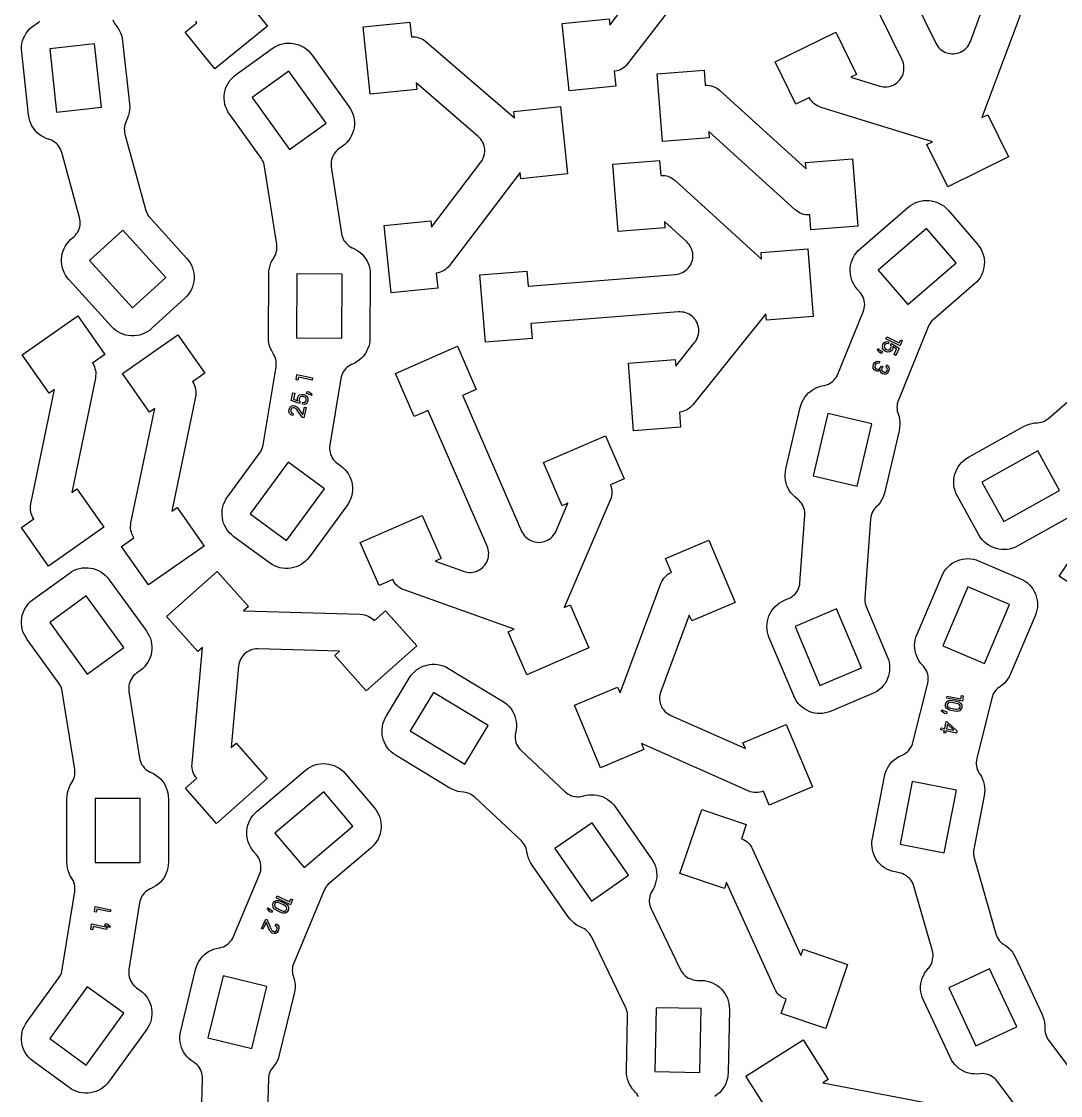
# Model space of a CAD drawing. Header units: millimetres. Extents: x 1 to 270, y 1 to 279.
# Drawn here: x 0.9 to 111.4, y 58.4 to 172.6 of the extents above; entities that cross this region are included whole.
import ezdxf

# ---------------------------------------------------------------- set-up
doc = ezdxf.new("R2010")
doc.units = ezdxf.units.MM

msp = doc.modelspace()

# ---------------------------------------------------------------- linework, layer by layer
at = {"color": 1}
for points in [[(91.26, 184.42), (98.18, 170.33), (98.27, 170.16), (98.38, 170), (98.51, 169.85), (98.65, 169.72), (98.8, 169.6), (98.96, 169.49), (99.13, 169.4), (99.31, 169.33), (99.5, 169.27), (99.69, 169.23), (99.88, 169.22), (100.07, 169.22), (100.27, 169.23), (100.46, 169.27), (100.64, 169.33), (100.82, 169.4), (100.99, 169.49), (101.15, 169.6), (101.3, 169.72), (101.44, 169.85), (101.57, 170), (101.68, 170.16), (101.77, 170.33), (101.85, 170.51), (102.98, 173.52)], [(97.23, 159.56), (97.84, 159.86), (85.98, 163.51), (85.75, 163.59), (85.57, 163.68), (85.4, 163.78), (85.24, 163.89), (85.1, 164.03), (84.97, 164.17), (84.85, 164.33), (84.75, 164.5), (84.73, 164.55), (83.29, 163.85), (81.08, 168.34), (87.54, 171.51), (89.75, 167.02), (89.14, 166.72), (92.21, 165.78), (92.39, 165.73), (92.59, 165.7), (92.78, 165.69), (92.97, 165.7), (93.16, 165.72), (93.35, 165.77), (93.54, 165.83), (93.71, 165.91), (93.88, 166.01), (94.04, 166.12), (94.18, 166.25), (94.32, 166.39), (94.43, 166.54), (94.54, 166.71), (94.62, 166.88), (94.69, 167.06), (94.75, 167.25), (94.78, 167.44), (94.79, 167.63), (94.79, 167.82), (94.77, 168.02), (94.73, 168.21), (94.67, 168.39), (94.59, 168.57), (87.67, 182.66)], [(72.96, 178.01), (65.39, 168.16), (65.23, 167.97), (65.09, 167.84), (64.94, 167.72), (64.77, 167.61), (64.6, 167.52), (64.41, 167.45), (64.23, 167.39), (64.03, 167.36), (63.97, 167.35), (64.13, 165.76), (59.16, 165.26), (58.44, 172.42), (63.42, 172.92), (63.48, 172.24), (65.44, 174.79)], [(23.93, 176.04), (27.07, 172.15), (21.47, 167.62), (18.33, 171.51)], [(107.45, 174.05), (103.08, 162.43), (103.7, 162.73), (105.9, 158.24), (99.44, 155.07), (97.23, 159.56)], [(14.51, 139.79), (14.26, 139.63), (14, 139.49), (13.73, 139.38), (13.45, 139.29), (13.16, 139.23), (12.87, 139.2), (12.57, 139.2), (12.28, 139.23), (11.99, 139.29), (11.71, 139.37), (11.44, 139.49), (11.18, 139.62), (10.93, 139.79), (10.71, 139.97), (10.46, 140.22), (5.96, 145.18), (5.74, 145.44), (5.57, 145.68), (5.43, 145.94), (5.32, 146.22), (5.24, 146.5), (5.18, 146.79), (5.15, 147.08), (5.15, 147.37), (5.18, 147.67), (5.23, 147.95), (5.32, 148.24), (5.43, 148.51), (5.57, 148.77), (5.73, 149.01), (5.92, 149.24), (6.16, 149.48), (6.5, 149.79), (6.64, 149.93), (6.77, 150.09), (6.88, 150.25), (6.97, 150.43), (7.04, 150.61), (7.1, 150.81), (7.14, 151), (7.15, 151.2), (7.15, 151.4), (7.12, 151.6), (7.08, 151.8), (5.19, 158.71), (5.13, 158.9), (5.05, 159.08), (4.96, 159.25), (4.85, 159.41), (4.72, 159.55), (4.58, 159.69), (4.43, 159.81), (4.27, 159.92), (4.09, 160.01), (3.91, 160.08), (3.87, 160.09), (3.52, 160.21), (3.26, 160.33), (3, 160.48), (2.76, 160.65), (2.54, 160.85), (2.34, 161.06), (2.17, 161.3), (2.01, 161.55), (1.88, 161.81), (1.78, 162.09), (1.71, 162.37), (1.65, 162.71), (0.92, 169.38), (0.9, 169.72), (0.91, 170.01), (0.95, 170.3), (1.02, 170.59), (1.11, 170.87), (1.24, 171.14), (1.39, 171.39), (1.56, 171.63), (1.75, 171.85), (1.97, 172.05), (2.2, 172.23), (2.52, 172.42), (2.55, 172.44), (2.72, 172.55), (2.86, 172.67)], [(10.61, 172.81), (10.69, 172.63), (10.79, 172.45), (10.9, 172.29), (11.14, 171.97), (11.3, 171.72), (11.42, 171.45), (11.53, 171.18), (11.6, 170.89), (11.66, 170.55), (12.39, 163.89), (12.41, 163.55), (12.4, 163.26), (12.36, 162.96), (12.29, 162.68), (12.19, 162.4), (12.03, 162.05), (12.02, 162.03), (11.95, 161.85), (11.89, 161.66), (11.86, 161.46), (11.84, 161.26), (11.85, 161.06), (11.87, 160.87), (11.91, 160.67), (14.13, 152.56), (14.19, 152.38), (14.26, 152.21), (14.35, 152.05), (14.46, 151.89), (14.58, 151.75), (18.46, 147.48), (18.67, 147.21), (18.84, 146.97), (18.98, 146.71), (19.09, 146.44), (19.18, 146.16), (19.23, 145.87), (19.26, 145.58), (19.26, 145.28), (19.23, 144.99), (19.18, 144.7), (19.09, 144.42), (18.98, 144.15), (18.84, 143.89), (18.68, 143.64), (18.49, 143.42), (18.25, 143.17), (14.77, 140.01), (14.51, 139.79)], [(18.33, 171.51), (19.57, 172.52), (19.45, 172.68)], [(42.22, 172.59), (42.39, 171), (42.59, 171.01), (42.79, 171), (42.99, 170.97), (43.19, 170.92), (43.38, 170.85), (43.56, 170.76), (43.74, 170.65), (43.94, 170.49), (53.35, 162.39), (53.28, 163.07), (58.25, 163.59), (59, 156.43), (54.03, 155.91), (53.96, 156.59), (46.45, 146.7), (46.28, 146.51), (46.13, 146.37), (45.97, 146.24), (45.8, 146.13), (45.62, 146.04), (45.43, 145.97), (45.23, 145.92), (45.03, 145.88), (45.2, 144.29), (40.23, 143.77), (39.47, 150.93), (44.44, 151.45), (44.52, 150.77), (49.78, 157.7), (49.9, 157.87), (49.99, 158.05), (50.07, 158.23), (50.13, 158.42), (50.17, 158.62), (50.19, 158.82), (50.19, 159.02), (50.17, 159.22), (50.13, 159.42), (50.07, 159.61), (49.99, 159.8), (49.89, 159.97), (49.77, 160.14), (49.64, 160.29), (49.5, 160.43), (42.9, 166.11), (42.97, 165.43), (38, 164.91), (37.25, 172.07), (42.22, 172.59)], [(8.67, 170.28), (3.9, 169.75), (4.64, 162.99), (9.41, 163.52), (8.67, 170.28)], [(26.36, 126.91), (26.45, 127.08), (26.52, 127.25), (26.58, 127.43), (26.62, 127.61), (27.98, 135.91), (28, 136.11), (28, 136.31), (27.99, 136.51), (27.95, 136.7), (27.89, 136.89), (27.82, 137.08), (27.72, 137.26), (27.52, 137.6), (27.4, 137.86), (27.3, 138.14), (27.23, 138.43), (27.19, 138.72), (27.17, 139.06), (27.21, 145.76), (27.22, 146.11), (27.27, 146.4), (27.34, 146.68), (27.44, 146.96), (27.57, 147.22), (27.77, 147.55), (27.78, 147.57), (27.88, 147.74), (27.95, 147.93), (28.01, 148.12), (28.05, 148.31), (28.07, 148.51), (28.07, 148.71), (28.05, 148.91), (26.77, 157.22), (26.73, 157.4), (26.68, 157.58), (26.61, 157.76), (26.52, 157.92), (26.42, 158.08), (23.05, 162.76), (22.87, 163.05), (22.73, 163.31), (22.62, 163.59), (22.54, 163.87), (22.49, 164.16), (22.47, 164.45), (22.47, 164.75), (22.5, 165.04), (22.56, 165.32), (22.65, 165.61), (22.77, 165.88), (22.91, 166.13), (23.08, 166.37), (23.27, 166.6), (23.48, 166.8), (23.75, 167.02), (27.57, 169.76), (27.86, 169.95), (28.12, 170.08), (28.39, 170.19), (28.67, 170.27), (28.96, 170.33), (29.26, 170.35), (29.55, 170.35), (29.84, 170.31), (30.13, 170.25), (30.41, 170.16), (30.68, 170.04), (30.94, 169.9), (31.18, 169.74), (31.4, 169.55), (31.61, 169.33), (31.82, 169.07), (35.73, 163.62), (35.92, 163.33), (36.06, 163.07), (36.16, 162.8), (36.25, 162.52), (36.3, 162.23), (36.32, 161.93), (36.32, 161.64), (36.29, 161.35), (36.22, 161.06), (36.13, 160.78), (36.02, 160.51), (35.87, 160.25), (35.71, 160.01), (35.52, 159.79), (35.31, 159.58), (35.04, 159.37), (34.67, 159.1), (34.51, 158.98), (34.37, 158.84), (34.24, 158.68), (34.13, 158.52), (34.03, 158.34), (33.96, 158.16), (33.9, 157.97), (33.86, 157.77), (33.84, 157.57), (33.84, 157.37), (33.86, 157.17), (34.95, 150.09), (34.99, 149.89), (35.04, 149.71), (35.12, 149.53), (35.21, 149.36), (35.32, 149.2), (35.44, 149.05), (35.58, 148.91), (35.73, 148.79), (35.89, 148.68), (36.06, 148.58), (36.1, 148.57), (36.43, 148.41), (36.68, 148.26), (36.92, 148.08), (37.14, 147.88), (37.33, 147.66), (37.51, 147.42), (37.66, 147.17), (37.78, 146.91), (37.88, 146.63), (37.95, 146.34), (37.99, 146.05), (38.01, 145.71), (37.97, 139.01), (37.95, 138.66), (37.91, 138.37), (37.84, 138.09), (37.73, 137.81), (37.61, 137.55), (37.45, 137.29), (37.28, 137.06), (37.08, 136.84), (36.86, 136.65), (36.62, 136.47), (36.37, 136.32), (36.03, 136.16), (36, 136.15), (35.83, 136.06), (35.66, 135.95), (35.51, 135.83), (35.37, 135.69), (35.25, 135.55), (35.14, 135.38), (35.04, 135.21), (34.97, 135.04), (34.91, 134.85), (34.87, 134.66), (33.71, 127.58), (33.68, 127.38), (33.68, 127.18), (33.7, 126.99), (33.74, 126.79), (33.79, 126.6), (33.87, 126.41), (33.96, 126.24), (34.07, 126.07), (34.2, 125.91), (34.34, 125.77), (34.5, 125.65), (34.86, 125.38), (35.13, 125.16), (35.34, 124.95), (35.53, 124.73), (35.69, 124.48), (35.83, 124.22), (35.94, 123.95), (36.03, 123.67), (36.09, 123.38), (36.12, 123.09), (36.12, 122.8), (36.09, 122.5), (36.04, 122.22), (35.95, 121.93), (35.84, 121.66), (35.7, 121.4), (35.51, 121.12), (31.55, 115.71), (31.33, 115.45), (31.12, 115.24), (30.9, 115.05), (30.65, 114.89), (30.4, 114.75), (30.12, 114.63), (29.84, 114.55), (29.55, 114.49), (29.26, 114.46), (28.97, 114.46), (28.67, 114.48), (28.39, 114.54), (28.1, 114.62), (27.83, 114.73), (27.57, 114.87), (27.29, 115.06), (23.5, 117.84), (23.23, 118.06), (23.02, 118.27), (22.83, 118.49), (22.67, 118.74), (22.53, 119), (22.41, 119.27), (22.33, 119.55), (22.27, 119.84), (22.24, 120.13), (22.24, 120.42), (22.26, 120.72), (22.32, 121.01), (22.41, 121.29), (22.52, 121.56), (22.65, 121.82), (22.84, 122.11), (26.26, 126.75), (26.36, 126.91)], [(29.43, 159.03), (33.33, 161.83), (29.36, 167.35), (25.46, 164.55), (29.43, 159.03)], [(84.32, 157.65), (89.3, 158.04), (89.87, 150.87), (84.88, 150.47), (84.76, 152.07), (84.7, 152.07), (84.5, 152.07), (84.31, 152.09), (84.12, 152.13), (83.93, 152.18), (83.75, 152.26), (83.57, 152.35), (83.41, 152.46), (83.22, 152.62), (74.03, 160.96), (74.08, 160.29), (69.1, 159.89), (68.53, 167.07), (73.52, 167.46), (73.64, 165.86), (73.7, 165.87), (73.9, 165.87), (74.1, 165.85), (74.29, 165.81), (74.48, 165.75), (74.66, 165.68), (74.83, 165.59), (74.99, 165.48), (75.18, 165.32), (84.37, 156.97), (84.32, 157.65)], [(80.15, 140.88), (80.1, 141.56), (72.33, 131.87), (72.16, 131.69), (72.02, 131.56), (71.86, 131.44), (71.7, 131.34), (71.52, 131.25), (71.34, 131.18), (71.15, 131.13), (70.95, 131.1), (70.89, 131.1), (71.02, 129.5), (66.03, 129.11), (65.47, 136.29), (70.45, 136.68), (70.51, 136), (72.52, 138.5), (72.63, 138.66), (72.73, 138.83), (72.81, 139), (72.87, 139.18), (72.92, 139.37), (72.95, 139.56), (72.96, 139.76), (72.95, 139.95), (72.92, 140.14), (72.87, 140.33), (72.81, 140.51), (72.73, 140.69), (72.63, 140.86), (72.51, 141.01), (72.38, 141.16), (72.24, 141.29), (72.09, 141.4), (71.92, 141.51), (71.75, 141.59), (71.57, 141.66), (71.38, 141.71), (71.19, 141.74), (70.99, 141.75), (70.8, 141.75), (55.15, 140.52), (55.1, 140.52), (55.23, 138.92), (50.25, 138.53), (49.68, 145.7), (54.67, 146.1), (54.79, 144.5), (54.84, 144.51), (70.49, 145.74), (70.68, 145.76), (70.87, 145.8), (71.05, 145.86), (71.23, 145.94), (71.4, 146.04), (71.56, 146.15), (71.7, 146.28), (71.84, 146.41), (71.96, 146.57), (72.06, 146.73), (72.15, 146.9), (72.22, 147.08), (72.28, 147.27), (72.31, 147.46), (72.33, 147.65), (72.33, 147.85), (72.31, 148.04), (72.27, 148.23), (72.21, 148.41), (72.13, 148.59), (72.04, 148.76), (71.93, 148.92), (71.81, 149.07), (71.67, 149.21), (69.3, 151.37), (69.35, 150.69), (64.37, 150.3), (63.8, 157.48), (68.79, 157.87), (68.91, 156.27), (68.97, 156.27), (69.17, 156.27), (69.36, 156.25), (69.56, 156.22), (69.74, 156.16), (69.92, 156.08), (70.1, 155.99), (70.26, 155.88), (70.45, 155.73), (79.64, 147.38), (79.59, 148.06), (84.57, 148.45), (85.14, 141.27), (80.15, 140.88)], [(86.32, 133.93), (86.5, 133.98), (86.69, 134.05), (86.86, 134.13), (87.03, 134.23), (87.18, 134.35), (87.32, 134.48), (87.45, 134.63), (87.57, 134.78), (87.67, 134.95), (87.75, 135.13), (90.46, 141.77), (90.52, 141.96), (90.57, 142.15), (90.6, 142.35), (90.61, 142.55), (90.59, 142.75), (90.56, 142.95), (90.51, 143.14), (90.44, 143.33), (90.35, 143.51), (90.24, 143.67), (90.12, 143.83), (89.82, 144.18), (89.61, 144.45), (89.45, 144.7), (89.32, 144.96), (89.21, 145.23), (89.14, 145.52), (89.09, 145.81), (89.06, 146.1), (89.07, 146.39), (89.11, 146.68), (89.17, 146.97), (89.26, 147.25), (89.38, 147.52), (89.53, 147.78), (89.69, 148.02), (89.89, 148.24), (90.14, 148.48), (95.21, 152.86), (95.48, 153.07), (95.72, 153.23), (95.99, 153.36), (96.26, 153.47), (96.54, 153.55), (96.83, 153.6), (97.13, 153.62), (97.42, 153.61), (97.71, 153.58), (98, 153.51), (98.28, 153.42), (98.55, 153.3), (98.81, 153.16), (99.05, 152.99), (99.27, 152.79), (99.51, 152.55), (102.58, 148.99), (102.79, 148.72), (102.95, 148.47), (103.08, 148.21), (103.19, 147.93), (103.27, 147.65), (103.32, 147.36), (103.34, 147.07), (103.33, 146.77), (103.3, 146.48), (103.23, 146.19), (103.14, 145.91), (103.02, 145.65), (102.88, 145.39), (102.71, 145.15), (102.52, 144.93), (102.27, 144.69), (97.91, 140.92), (97.77, 140.79), (97.65, 140.65), (97.54, 140.49), (97.44, 140.33), (97.36, 140.16), (94.19, 132.38), (94.12, 132.19), (94.07, 131.99), (94.05, 131.8), (94.04, 131.6), (94.05, 131.4), (94.08, 131.2), (94.14, 131.01), (94.26, 130.63), (94.32, 130.34), (94.35, 130.05), (94.36, 129.75), (94.33, 129.46), (94.27, 129.12), (92.75, 122.6), (92.65, 122.27), (92.54, 121.99), (92.41, 121.73), (92.25, 121.49), (92.07, 121.25), (91.8, 120.98), (91.78, 120.96), (91.65, 120.82), (91.54, 120.65), (91.44, 120.48), (91.36, 120.3), (91.3, 120.11), (91.25, 119.92), (91.23, 119.72), (90.62, 111.33), (90.62, 111.15), (90.63, 110.96), (90.66, 110.77), (90.71, 110.59), (90.77, 110.41), (93.01, 105.1), (93.13, 104.78), (93.2, 104.49), (93.24, 104.2), (93.26, 103.91), (93.25, 103.61), (93.21, 103.32), (93.14, 103.04), (93.04, 102.76), (92.92, 102.49), (92.77, 102.24), (92.59, 102), (92.4, 101.78), (92.18, 101.59), (91.94, 101.41), (91.69, 101.26), (91.38, 101.11), (87.05, 99.28), (86.73, 99.16), (86.44, 99.09), (86.15, 99.05), (85.86, 99.03), (85.56, 99.04), (85.27, 99.08), (84.99, 99.15), (84.71, 99.25), (84.44, 99.38), (84.19, 99.53), (83.95, 99.7), (83.73, 99.9), (83.53, 100.11), (83.36, 100.35), (83.2, 100.6), (83.06, 100.91), (80.45, 107.09), (80.34, 107.41), (80.26, 107.69), (80.22, 107.98), (80.2, 108.28), (80.22, 108.57), (80.26, 108.86), (80.33, 109.15), (80.42, 109.43), (80.55, 109.69), (80.7, 109.95), (80.87, 110.18), (81.07, 110.4), (81.29, 110.6), (81.52, 110.78), (81.77, 110.93), (82.08, 111.08), (82.5, 111.26), (82.68, 111.34), (82.85, 111.45), (83.01, 111.57), (83.16, 111.7), (83.29, 111.85), (83.41, 112.02), (83.51, 112.19), (83.59, 112.37), (83.65, 112.56), (83.7, 112.76), (83.72, 112.95), (84.24, 120.11), (84.24, 120.3), (84.23, 120.5), (84.19, 120.69), (84.14, 120.88), (84.07, 121.06), (83.99, 121.23), (83.88, 121.4), (83.76, 121.55), (83.63, 121.69), (83.49, 121.82), (83.45, 121.84), (83.16, 122.07), (82.95, 122.28), (82.76, 122.5), (82.59, 122.74), (82.45, 123), (82.33, 123.27), (82.24, 123.55), (82.18, 123.84), (82.15, 124.13), (82.14, 124.43), (82.17, 124.72), (82.23, 125.06), (83.76, 131.58), (83.85, 131.91), (83.96, 132.19), (84.09, 132.45), (84.25, 132.69), (84.44, 132.93), (84.64, 133.14), (84.87, 133.33), (85.11, 133.49), (85.36, 133.64), (85.63, 133.75), (85.91, 133.84), (86.28, 133.92), (86.32, 133.93)], [(8.14, 147.23), (12.72, 142.2), (16.27, 145.43), (11.69, 150.46), (8.14, 147.23)], [(100.34, 146.99), (97.2, 150.62), (92.06, 146.18), (95.2, 142.54), (100.34, 146.99)], [(30.17, 139), (34.97, 138.97), (35.01, 145.77), (30.21, 145.8), (30.17, 139)], [(6.79, 122.95), (9.67, 118.85), (3.77, 114.72), (0.9, 118.81), (2.21, 119.73), (2.18, 119.78), (2.08, 119.95), (2, 120.13), (1.93, 120.31), (1.89, 120.5), (1.86, 120.7), (1.85, 120.89), (1.86, 121.09), (1.9, 121.33), (4.42, 133.49), (3.86, 133.1), (0.99, 137.2), (6.88, 141.33), (9.76, 137.24), (8.44, 136.31), (8.48, 136.26), (8.58, 136.1), (8.66, 135.92), (8.72, 135.73), (8.77, 135.54), (8.8, 135.35), (8.81, 135.15), (8.79, 134.96), (8.76, 134.71), (6.24, 122.55), (6.79, 122.95)], [(17.45, 120.95), (20.32, 116.85), (14.43, 112.72), (11.55, 116.81), (12.87, 117.73), (12.83, 117.78), (12.73, 117.95), (12.65, 118.13), (12.59, 118.32), (12.54, 118.51), (12.51, 118.7), (12.5, 118.9), (12.52, 119.09), (12.55, 119.33), (15.07, 131.49), (14.52, 131.1), (11.64, 135.2), (17.54, 139.33), (20.41, 135.24), (19.1, 134.32), (19.13, 134.27), (19.23, 134.1), (19.31, 133.92), (19.38, 133.73), (19.42, 133.54), (19.45, 133.35), (19.46, 133.15), (19.45, 132.96), (19.41, 132.72), (16.89, 120.56), (17.45, 120.95)], [(52.68, 107.72), (53.3, 107.99), (41.61, 112.18), (41.38, 112.27), (41.21, 112.36), (41.05, 112.47), (40.89, 112.6), (40.76, 112.74), (40.63, 112.89), (40.52, 113.05), (40.43, 113.22), (40.41, 113.28), (38.94, 112.64), (36.94, 117.22), (43.54, 120.1), (45.54, 115.52), (44.91, 115.24), (47.93, 114.16), (48.12, 114.1), (48.31, 114.07), (48.5, 114.05), (48.7, 114.05), (48.89, 114.06), (49.08, 114.1), (49.27, 114.15), (49.45, 114.23), (49.62, 114.32), (49.78, 114.42), (49.93, 114.54), (50.07, 114.68), (50.2, 114.83), (50.31, 114.98), (50.4, 115.15), (50.48, 115.33), (50.54, 115.52), (50.58, 115.7), (50.6, 115.9), (50.61, 116.09), (50.59, 116.28), (50.56, 116.47), (50.51, 116.66), (50.44, 116.84), (44.17, 131.23), (44.15, 131.28), (42.68, 130.64), (40.68, 135.22), (47.28, 138.1), (49.28, 133.51), (47.81, 132.87), (47.84, 132.83), (54.11, 118.44), (54.19, 118.27), (54.3, 118.1), (54.41, 117.95), (54.55, 117.81), (54.69, 117.68), (54.85, 117.57), (55.02, 117.47), (55.19, 117.39), (55.37, 117.32), (55.56, 117.28), (55.76, 117.25), (55.95, 117.24), (56.14, 117.25), (56.33, 117.28), (56.52, 117.33), (56.7, 117.39), (56.88, 117.47), (57.05, 117.57), (57.2, 117.69), (57.35, 117.82), (57.48, 117.96), (57.59, 118.11), (57.7, 118.28), (57.78, 118.45), (59.04, 121.41), (58.42, 121.13), (56.42, 125.72), (63.02, 128.59), (65.02, 124.01), (63.55, 123.37), (63.57, 123.31), (63.64, 123.13), (63.68, 122.94), (63.71, 122.74), (63.72, 122.55), (63.71, 122.35), (63.67, 122.16), (63.62, 121.97), (63.54, 121.74), (58.65, 110.32), (59.27, 110.6), (61.27, 106.01), (54.67, 103.14), (52.68, 107.72)], [(112.76, 120.12), (106.91, 116.86), (106.6, 116.71), (106.32, 116.61), (106.04, 116.53), (105.75, 116.48), (105.45, 116.47), (105.16, 116.48), (104.87, 116.51), (104.58, 116.58), (104.3, 116.68), (104.04, 116.8), (103.78, 116.94), (103.54, 117.12), (103.32, 117.31), (103.12, 117.52), (102.94, 117.76), (102.76, 118.05), (100.48, 122.16), (100.32, 122.47), (100.22, 122.74), (100.14, 123.03), (100.1, 123.32), (100.08, 123.61), (100.09, 123.9), (100.13, 124.2), (100.19, 124.48), (100.29, 124.76), (100.41, 125.03), (100.56, 125.28), (100.73, 125.52), (100.92, 125.74), (101.14, 125.94), (101.37, 126.12), (101.66, 126.31), (107.52, 129.56), (107.83, 129.71), (108.1, 129.82), (108.39, 129.89), (108.68, 129.94), (109.01, 129.96), (109.19, 129.98), (109.38, 130.02), (109.55, 130.07), (109.73, 130.14), (109.89, 130.23), (110.05, 130.33), (110.19, 130.45), (115.31, 134.91)], [(91.36, 129.85), (86.69, 130.95), (85.14, 124.33), (89.81, 123.23), (91.36, 129.85)], [(103.07, 123.66), (105.41, 119.46), (111.35, 122.77), (109.02, 126.96), (103.07, 123.66)], [(29.1, 117.45), (33.13, 122.93), (29.26, 125.77), (25.23, 120.29), (29.1, 117.45)], [(115.44, 110.84), (111.3, 113.64), (115.33, 119.6)], [(80.46, 89.3), (79.84, 90.77), (79.65, 90.7), (79.45, 90.66), (79.25, 90.63), (79.04, 90.62), (78.84, 90.63), (78.64, 90.66), (78.44, 90.72), (78.2, 90.81), (66.85, 95.84), (67.12, 95.21), (62.51, 93.27), (59.72, 99.91), (64.32, 101.85), (64.59, 101.22), (68.92, 112.85), (69.02, 113.09), (69.12, 113.27), (69.24, 113.43), (69.37, 113.59), (69.52, 113.73), (69.68, 113.85), (69.85, 113.96), (70.04, 114.05), (69.42, 115.52), (74.02, 117.46), (76.82, 110.83), (72.21, 108.89), (71.95, 109.51), (68.91, 101.36), (68.85, 101.17), (68.81, 100.97), (68.79, 100.77), (68.79, 100.57), (68.8, 100.37), (68.84, 100.17), (68.9, 99.98), (68.98, 99.79), (69.08, 99.62), (69.19, 99.45), (69.32, 99.3), (69.47, 99.16), (69.62, 99.03), (69.79, 98.92), (69.97, 98.83), (77.93, 95.3), (77.66, 95.93), (82.27, 97.87), (85.07, 91.24), (80.46, 89.3)], [(108.56, 54.8), (104.7, 59.93), (104.56, 60.09), (104.42, 60.23), (104.26, 60.35), (104.09, 60.46), (103.91, 60.56), (103.72, 60.63), (103.52, 60.68), (103.32, 60.71), (103.12, 60.73), (102.91, 60.72), (102.56, 60.68), (102.26, 60.69), (101.97, 60.72), (101.68, 60.78), (101.4, 60.86), (101.13, 60.98), (100.87, 61.12), (100.63, 61.28), (100.4, 61.47), (100.2, 61.68), (100.01, 61.91), (99.85, 62.15), (99.69, 62.46), (96.86, 68.53), (96.73, 68.85), (96.64, 69.13), (96.59, 69.42), (96.56, 69.71), (96.56, 70.01), (96.59, 70.3), (96.65, 70.59), (96.74, 70.87), (96.85, 71.14), (96.99, 71.4), (97.16, 71.64), (97.39, 71.93), (97.42, 71.96), (97.54, 72.11), (97.64, 72.28), (97.72, 72.45), (97.79, 72.63), (97.84, 72.82), (97.87, 73.01), (97.88, 73.21), (97.88, 73.4), (97.85, 73.6), (97.81, 73.78), (95.83, 80.68), (95.77, 80.87), (95.68, 81.05), (95.58, 81.22), (95.47, 81.39), (95.33, 81.53), (95.18, 81.67), (95.02, 81.79), (94.85, 81.89), (94.67, 81.98), (94.48, 82.05), (94.29, 82.09), (93.84, 82.18), (93.51, 82.26), (93.23, 82.36), (92.97, 82.48), (92.71, 82.63), (92.48, 82.81), (92.26, 83.01), (92.06, 83.22), (91.88, 83.46), (91.73, 83.71), (91.6, 83.98), (91.5, 84.25), (91.43, 84.54), (91.39, 84.83), (91.37, 85.12), (91.38, 85.42), (91.43, 85.75), (92.71, 92.33), (92.79, 92.67), (92.89, 92.94), (93.02, 93.21), (93.17, 93.46), (93.34, 93.7), (93.54, 93.92), (93.75, 94.12), (93.99, 94.29), (94.24, 94.45), (94.53, 94.58), (94.67, 94.64), (94.84, 94.73), (95, 94.84), (95.15, 94.97), (95.29, 95.11), (95.41, 95.26), (95.52, 95.42), (95.61, 95.59), (95.69, 95.78), (95.74, 95.96), (97.31, 102.25), (97.35, 102.44), (97.37, 102.63), (97.37, 102.83), (97.35, 103.02), (97.31, 103.21), (97.25, 103.4), (97.18, 103.58), (97.09, 103.75), (96.98, 103.91), (96.86, 104.06), (96.83, 104.09), (96.59, 104.37), (96.41, 104.61), (96.26, 104.86), (96.14, 105.13), (96.04, 105.41), (95.97, 105.69), (95.93, 105.98), (95.92, 106.28), (95.94, 106.57), (95.99, 106.86), (96.06, 107.15), (96.18, 107.47), (98.8, 113.64), (98.95, 113.95), (99.1, 114.2), (99.28, 114.43), (99.48, 114.65), (99.7, 114.84), (99.93, 115.02), (100.19, 115.17), (100.45, 115.29), (100.73, 115.39), (101.02, 115.45), (101.31, 115.5), (101.6, 115.51), (101.9, 115.49), (102.19, 115.44), (102.47, 115.37), (102.79, 115.25), (107.12, 113.41), (107.43, 113.27), (107.68, 113.11), (107.92, 112.93), (108.13, 112.73), (108.33, 112.52), (108.5, 112.28), (108.65, 112.02), (108.77, 111.76), (108.87, 111.48), (108.94, 111.19), (108.98, 110.9), (108.99, 110.61), (108.98, 110.31), (108.93, 110.02), (108.86, 109.74), (108.74, 109.42), (106.12, 103.25), (105.97, 102.94), (105.82, 102.69), (105.64, 102.45), (105.44, 102.24), (105.22, 102.04), (104.91, 101.81), (104.89, 101.8), (104.74, 101.68), (104.6, 101.54), (104.47, 101.39), (104.36, 101.22), (104.26, 101.05), (104.19, 100.86), (104.13, 100.67), (102.53, 94.24), (102.49, 94.05), (102.47, 93.85), (102.47, 93.66), (102.49, 93.46), (102.53, 93.27), (102.59, 93.08), (102.67, 92.9), (102.76, 92.72), (102.86, 92.58), (103.02, 92.32), (103.14, 92.05), (103.24, 91.78), (103.32, 91.49), (103.36, 91.2), (103.38, 90.91), (103.36, 90.61), (103.31, 90.27), (102.21, 84.61), (102.19, 84.43), (102.18, 84.24), (102.18, 84.05), (102.21, 83.86), (102.25, 83.68), (104.57, 75.6), (104.63, 75.41), (104.71, 75.23), (104.82, 75.06), (104.93, 74.89), (105.07, 74.75), (105.21, 74.61), (105.37, 74.49), (105.7, 74.27), (105.93, 74.08), (106.14, 73.87), (106.32, 73.64), (106.48, 73.4), (106.64, 73.09), (109.48, 67.02), (109.61, 66.7), (109.69, 66.42), (109.75, 66.13), (109.77, 65.84), (109.77, 65.51), (109.78, 65.32), (109.8, 65.14), (109.85, 64.95), (109.9, 64.78), (109.98, 64.61), (110.07, 64.44), (110.17, 64.29), (114.26, 58.87)], [(5.2, 101.58), (5.15, 101.76), (5.08, 101.93), (4.99, 102.1), (4.89, 102.26), (1.5, 106.92), (1.31, 107.21), (1.17, 107.47), (1.06, 107.74), (0.98, 108.02), (0.93, 108.31), (0.9, 108.61), (0.9, 108.9), (0.93, 109.19), (0.99, 109.48), (1.08, 109.76), (1.2, 110.03), (1.34, 110.29), (1.51, 110.53), (1.69, 110.76), (1.9, 110.97), (2.17, 111.18), (5.98, 113.94), (6.26, 114.13), (6.52, 114.27), (6.8, 114.38), (7.08, 114.46), (7.37, 114.52), (7.66, 114.54), (7.95, 114.54), (8.25, 114.51), (8.54, 114.45), (8.82, 114.36), (9.09, 114.24), (9.34, 114.1), (9.59, 113.94), (9.81, 113.75), (10.02, 113.54), (10.23, 113.27), (14.17, 107.85), (14.36, 107.56), (14.5, 107.3), (14.61, 107.03), (14.69, 106.74), (14.74, 106.46), (14.77, 106.16), (14.77, 105.87), (14.74, 105.58), (14.68, 105.29), (14.59, 105.01), (14.47, 104.74), (14.33, 104.48), (14.17, 104.24), (13.98, 104.01), (13.77, 103.8), (13.5, 103.59), (13.13, 103.32), (12.98, 103.2), (12.83, 103.06), (12.71, 102.9), (12.59, 102.74), (12.5, 102.56), (12.42, 102.37), (12.37, 102.18), (12.33, 101.99), (12.31, 101.79), (12.31, 101.59), (12.33, 101.39), (13.46, 94.31), (13.5, 94.12), (13.55, 93.93), (13.63, 93.75), (13.72, 93.58), (13.83, 93.42), (13.96, 93.27), (14.09, 93.13), (14.24, 93.01), (14.41, 92.9), (14.58, 92.81), (14.62, 92.8), (14.95, 92.64), (15.2, 92.49), (15.44, 92.31), (15.66, 92.11), (15.85, 91.89), (16.03, 91.66), (16.18, 91.41), (16.31, 91.14), (16.41, 90.86), (16.48, 90.58), (16.52, 90.29), (16.54, 89.94), (16.54, 83.24), (16.52, 82.9), (16.48, 82.61), (16.41, 82.32), (16.31, 82.05), (16.18, 81.78), (16.03, 81.53), (15.85, 81.29), (15.66, 81.07), (15.44, 80.88), (15.2, 80.7), (14.95, 80.55), (14.62, 80.39), (14.58, 80.38), (14.41, 80.28), (14.24, 80.18), (14.09, 80.05), (13.96, 79.92), (13.83, 79.77), (13.72, 79.61), (13.63, 79.44), (13.55, 79.26), (13.5, 79.07), (13.46, 78.88), (12.33, 71.8), (12.31, 71.6), (12.31, 71.4), (12.33, 71.2), (12.37, 71), (12.42, 70.81), (12.5, 70.63), (12.59, 70.45), (12.71, 70.29), (12.83, 70.13), (12.98, 69.99), (13.13, 69.87), (13.5, 69.6), (13.77, 69.38), (13.98, 69.18), (14.17, 68.95), (14.33, 68.71), (14.47, 68.45), (14.59, 68.18), (14.68, 67.9), (14.74, 67.61), (14.77, 67.32), (14.77, 67.02), (14.74, 66.73), (14.69, 66.44), (14.61, 66.16), (14.5, 65.89), (14.36, 65.63), (14.17, 65.34), (10.23, 59.92), (10.02, 59.65), (9.81, 59.44), (9.59, 59.25), (9.34, 59.08), (9.09, 58.94), (8.82, 58.83), (8.54, 58.74), (8.25, 58.68), (7.95, 58.65), (7.66, 58.65), (7.37, 58.67), (7.08, 58.73), (6.8, 58.81), (6.52, 58.92), (6.26, 59.05), (5.98, 59.24), (2.17, 62.01), (1.9, 62.22), (1.69, 62.43), (1.51, 62.65), (1.34, 62.9), (1.2, 63.15), (1.08, 63.42), (0.99, 63.71), (0.93, 63.99), (0.9, 64.29), (0.9, 64.58), (0.93, 64.87), (0.98, 65.16), (1.06, 65.44), (1.17, 65.72), (1.31, 65.98), (1.5, 66.27), (4.89, 70.93), (4.99, 71.09), (5.08, 71.25), (5.15, 71.43), (5.2, 71.61), (5.24, 71.79), (6.56, 80.09), (6.58, 80.29), (6.58, 80.49), (6.57, 80.69), (6.53, 80.89), (6.47, 81.08), (6.39, 81.26), (6.3, 81.44), (6.09, 81.78), (5.97, 82.05), (5.87, 82.32), (5.8, 82.61), (5.75, 82.9), (5.74, 83.24), (5.74, 89.94), (5.75, 90.29), (5.8, 90.58), (5.87, 90.86), (5.97, 91.14), (6.09, 91.41), (6.29, 91.74), (6.3, 91.75), (6.4, 91.93), (6.47, 92.11), (6.53, 92.3), (6.57, 92.5), (6.58, 92.7), (6.58, 92.9), (6.56, 93.09), (5.24, 101.4), (5.2, 101.58)], [(18.34, 91.09), (19.54, 92.15), (19.41, 92.31), (19.3, 92.48), (19.21, 92.66), (19.14, 92.85), (19.08, 93.05), (19.05, 93.25), (19.04, 93.45), (19.05, 93.71), (20.16, 106.07), (19.66, 105.62), (16.34, 109.36), (21.72, 114.14), (25.04, 110.4), (24.53, 109.95), (36.94, 109.59), (37.2, 109.56), (37.4, 109.53), (37.59, 109.47), (37.78, 109.39), (37.96, 109.3), (38.13, 109.19), (38.29, 109.06), (38.43, 108.91), (39.63, 109.97), (42.95, 106.23), (37.56, 101.46), (34.24, 105.2), (34.75, 105.65), (26.05, 105.9), (25.85, 105.9), (25.65, 105.87), (25.45, 105.83), (25.26, 105.76), (25.08, 105.68), (24.91, 105.58), (24.74, 105.46), (24.59, 105.33), (24.46, 105.18), (24.34, 105.02), (24.23, 104.85), (24.14, 104.67), (24.08, 104.48), (24.03, 104.28), (24, 104.08), (23.22, 95.41), (23.73, 95.87), (27.05, 92.13), (21.66, 87.35), (18.34, 91.09)], [(103.34, 104.37), (106, 110.63), (101.58, 112.51), (98.92, 106.25), (103.34, 104.37)], [(7.89, 103.22), (11.78, 106.04), (7.78, 111.55), (3.9, 108.72), (7.89, 103.22)], [(83.2, 108.3), (85.84, 102.03), (90.26, 103.89), (87.62, 110.16), (83.2, 108.3)], [(48.98, 90.25), (48.83, 90.36), (48.67, 90.45), (48.5, 90.53), (48.32, 90.59), (48.14, 90.63), (47.96, 90.66), (47.63, 90.69), (47.34, 90.75), (47.06, 90.84), (46.79, 90.95), (46.48, 91.11), (40.75, 94.58), (40.46, 94.78), (40.24, 94.96), (40.03, 95.17), (39.84, 95.4), (39.68, 95.64), (39.54, 95.9), (39.43, 96.18), (39.35, 96.46), (39.29, 96.75), (39.26, 97.04), (39.27, 97.33), (39.3, 97.63), (39.35, 97.92), (39.44, 98.2), (39.55, 98.47), (39.72, 98.77), (42.15, 102.79), (42.34, 103.08), (42.53, 103.3), (42.74, 103.51), (42.97, 103.7), (43.21, 103.86), (43.47, 104), (43.74, 104.11), (44.03, 104.19), (44.32, 104.25), (44.61, 104.28), (44.9, 104.28), (45.2, 104.25), (45.48, 104.19), (45.76, 104.1), (46.04, 103.99), (46.34, 103.82), (52.07, 100.36), (52.36, 100.16), (52.58, 99.98), (52.79, 99.77), (52.98, 99.54), (53.14, 99.29), (53.28, 99.03), (53.39, 98.76), (53.47, 98.48), (53.53, 98.19), (53.56, 97.9), (53.56, 97.6), (53.53, 97.31), (53.45, 96.96), (53.42, 96.76), (53.41, 96.56), (53.43, 96.36), (53.46, 96.15), (53.51, 95.96), (53.58, 95.77), (53.67, 95.59), (53.78, 95.41), (53.91, 95.25), (54.05, 95.11), (58.73, 90.72), (58.88, 90.58), (59.05, 90.47), (59.23, 90.37), (59.42, 90.29), (59.61, 90.23), (59.81, 90.19), (60.01, 90.18), (60.22, 90.18), (60.42, 90.2), (60.62, 90.24), (60.96, 90.34), (61.25, 90.38), (61.55, 90.4), (61.84, 90.4), (62.13, 90.36), (62.42, 90.29), (62.7, 90.2), (62.97, 90.08), (63.22, 89.93), (63.46, 89.76), (63.68, 89.57), (63.88, 89.35), (64.09, 89.08), (67.92, 83.58), (68.1, 83.29), (68.23, 83.03), (68.34, 82.75), (68.42, 82.47), (68.46, 82.18), (68.48, 81.88), (68.48, 81.59), (68.44, 81.3), (68.37, 81.01), (68.28, 80.73), (68.16, 80.46), (67.97, 80.14), (67.95, 80.11), (67.86, 79.94), (67.79, 79.75), (67.74, 79.57), (67.7, 79.38), (67.69, 79.18), (67.69, 78.99), (67.71, 78.79), (67.75, 78.6), (67.81, 78.42), (67.88, 78.24), (71.01, 71.78), (71.1, 71.61), (71.22, 71.44), (71.34, 71.29), (71.49, 71.15), (71.64, 71.03), (71.81, 70.92), (71.99, 70.83), (72.18, 70.76), (72.37, 70.7), (72.57, 70.67), (72.77, 70.65), (73.22, 70.65), (73.56, 70.62), (73.85, 70.57), (74.14, 70.5), (74.41, 70.39), (74.68, 70.26), (74.93, 70.1), (75.16, 69.92), (75.37, 69.72), (75.56, 69.5), (75.74, 69.26), (75.88, 69), (76, 68.74), (76.1, 68.46), (76.16, 68.17), (76.2, 67.88), (76.21, 67.53), (76.07, 60.83), (76.05, 60.49), (76, 60.2), (75.92, 59.92), (75.82, 59.64), (75.69, 59.38), (75.53, 59.13), (75.35, 58.9), (75.15, 58.68), (74.93, 58.49), (74.67, 58.31)], [(42.26, 97.18), (48.08, 93.66), (50.56, 97.76), (44.74, 101.28), (42.26, 97.18)], [(19.97, 53.77), (20.16, 60.19), (20.16, 60.39), (20.13, 60.59), (20.09, 60.79), (20.02, 60.98), (19.94, 61.17), (19.84, 61.34), (19.72, 61.51), (19.58, 61.66), (19.43, 61.8), (19.27, 61.92), (18.97, 62.11), (18.74, 62.3), (18.53, 62.5), (18.34, 62.73), (18.18, 62.97), (18.04, 63.23), (17.92, 63.5), (17.84, 63.78), (17.78, 64.07), (17.75, 64.37), (17.74, 64.66), (17.77, 64.95), (17.84, 65.29), (19.43, 71.8), (19.52, 72.13), (19.64, 72.4), (19.77, 72.66), (19.93, 72.91), (20.12, 73.14), (20.33, 73.35), (20.55, 73.53), (20.8, 73.7), (21.06, 73.84), (21.33, 73.95), (21.61, 74.04), (21.97, 74.11), (22.01, 74.12), (22.2, 74.17), (22.38, 74.23), (22.56, 74.32), (22.72, 74.42), (22.88, 74.53), (23.02, 74.66), (23.15, 74.81), (23.27, 74.96), (23.37, 75.13), (23.46, 75.31), (26.23, 81.92), (26.3, 82.11), (26.35, 82.3), (26.37, 82.5), (26.38, 82.7), (26.37, 82.9), (26.34, 83.1), (26.29, 83.29), (26.22, 83.48), (26.14, 83.66), (26.03, 83.83), (25.91, 83.99), (25.62, 84.33), (25.41, 84.61), (25.25, 84.86), (25.12, 85.12), (25.02, 85.4), (24.94, 85.68), (24.89, 85.97), (24.88, 86.26), (24.89, 86.56), (24.92, 86.85), (24.99, 87.14), (25.09, 87.41), (25.21, 87.68), (25.35, 87.94), (25.53, 88.18), (25.72, 88.4), (25.97, 88.63), (31.08, 92.96), (31.36, 93.17), (31.61, 93.33), (31.87, 93.46), (32.15, 93.56), (32.43, 93.64), (32.72, 93.69), (33.01, 93.7), (33.31, 93.69), (33.6, 93.66), (33.89, 93.59), (34.16, 93.49), (34.43, 93.37), (34.69, 93.23), (34.93, 93.05), (35.15, 92.86), (35.38, 92.61), (38.42, 89.02), (38.63, 88.75), (38.79, 88.5), (38.92, 88.24), (39.02, 87.96), (39.09, 87.68), (39.14, 87.39), (39.16, 87.09), (39.15, 86.8), (39.11, 86.51), (39.05, 86.22), (38.95, 85.94), (38.83, 85.67), (38.68, 85.42), (38.51, 85.18), (38.32, 84.96), (38.07, 84.72), (33.67, 81), (33.53, 80.87), (33.41, 80.73), (33.29, 80.58), (33.2, 80.41), (33.12, 80.24), (29.87, 72.49), (29.8, 72.3), (29.75, 72.11), (29.72, 71.91), (29.71, 71.71), (29.72, 71.51), (29.75, 71.32), (29.8, 71.12), (29.92, 70.74), (29.98, 70.45), (30.01, 70.16), (30.01, 69.87), (29.98, 69.57), (29.92, 69.24), (28.33, 62.73), (28.23, 62.4), (28.12, 62.13), (27.98, 61.87), (27.82, 61.62), (27.61, 61.36), (27.5, 61.21), (27.41, 61.05), (27.32, 60.88), (27.26, 60.71), (27.21, 60.53), (27.18, 60.35), (27.17, 60.16), (26.96, 53.37)], [(99.08, 84.22), (100.38, 90.89), (95.67, 91.81), (94.37, 85.13), (99.08, 84.22)], [(30.98, 82.65), (36.16, 87.04), (33.06, 90.71), (27.87, 86.31), (30.98, 82.65)], [(8.74, 83.19), (13.54, 83.19), (13.54, 89.99), (8.74, 89.99), (8.74, 83.19)], [(66.55, 58.24), (66.47, 58.41), (66.36, 58.58), (66.24, 58.73), (66.12, 58.86), (65.92, 59.09), (65.75, 59.33), (65.6, 59.59), (65.48, 59.85), (65.39, 60.13), (65.32, 60.42), (65.28, 60.71), (65.27, 61.05), (65.39, 66.82), (65.39, 67.01), (65.36, 67.19), (65.32, 67.38), (65.27, 67.56), (65.19, 67.73), (61.53, 75.3), (61.44, 75.47), (61.32, 75.64), (61.19, 75.79), (61.05, 75.93), (60.89, 76.05), (60.73, 76.16), (60.55, 76.25), (60.18, 76.42), (59.93, 76.56), (59.69, 76.73), (59.47, 76.93), (59.27, 77.14), (59.06, 77.41), (55.23, 82.91), (55.05, 83.2), (54.92, 83.47), (54.81, 83.74), (54.73, 84.03), (54.68, 84.35), (54.64, 84.54), (54.58, 84.71), (54.51, 84.88), (54.42, 85.05), (54.32, 85.2), (54.21, 85.35), (54.08, 85.48), (49.12, 90.13), (48.98, 90.25)], [(75.68, 80.42), (70.95, 82.03), (73.27, 88.84), (78.01, 87.23), (77.49, 85.71), (77.55, 85.69), (77.73, 85.62), (77.9, 85.52), (78.06, 85.41), (78.21, 85.28), (78.35, 85.14), (78.47, 84.99), (78.57, 84.82), (78.69, 84.61), (83.83, 73.3), (84.05, 73.95), (88.78, 72.33), (86.46, 65.52), (81.72, 67.13), (82.24, 68.65), (82.18, 68.67), (82, 68.75), (81.83, 68.84), (81.67, 68.95), (81.52, 69.08), (81.38, 69.22), (81.26, 69.37), (81.16, 69.54), (81.04, 69.76), (75.9, 81.06), (75.68, 80.42)], [(57.66, 84.67), (61.55, 79.08), (65.49, 81.83), (61.6, 87.41), (57.66, 84.67)], [(25.4, 63.39), (27.02, 70), (22.35, 71.14), (20.74, 64.53), (25.4, 63.39)], [(103.9, 71.87), (99.55, 69.84), (102.43, 63.68), (106.78, 65.71), (103.9, 71.87)], [(7.78, 61.64), (11.78, 67.14), (7.89, 69.96), (3.9, 64.46), (7.78, 61.64)], [(68.27, 60.94), (73.07, 60.85), (73.21, 67.64), (68.41, 67.74), (68.27, 60.94)], [(80.65, 56.25), (77.97, 60.47), (84.06, 64.33), (86.73, 60.11), (86.16, 59.74), (98.35, 57.4)]]:
    msp.add_lwpolyline(points, dxfattribs=at)
at = {"color": 0}
for points in [[(93.91, 137.12), (93.73, 137.21), (94.01, 137.81), (93.6, 138.06), (93.61, 137.99), (93.61, 137.92), (93.6, 137.85), (93.57, 137.77), (93.45, 137.6), (93.27, 137.5), (93.06, 137.49), (92.83, 137.56), (92.64, 137.69), (92.52, 137.86), (92.49, 138.06), (92.55, 138.29), (92.66, 138.45), (92.81, 138.56), (92.99, 138.6), (93.18, 138.54), (93.19, 138.54), (93.1, 138.35), (92.98, 138.38), (92.87, 138.37), (92.78, 138.31), (92.71, 138.21), (92.68, 138.08), (92.71, 137.96), (92.79, 137.85), (92.93, 137.77), (93.07, 137.72), (93.21, 137.73), (93.32, 137.78), (93.4, 137.89), (93.44, 138), (93.45, 138.08), (93.42, 138.15), (93.37, 138.22), (93.47, 138.38), (94.28, 137.89), (93.91, 137.12)], [(94.29, 138.46), (94.44, 138.78), (94.59, 138.71), (94.4, 138.15), (92.85, 138.88), (92.95, 139.09), (94.29, 138.46)], [(92.04, 137.85), (92.34, 137.62), (92.51, 137.54), (92.41, 137.33), (92.23, 137.42), (91.98, 137.73), (92.04, 137.85)], [(92.41, 135.64), (92.43, 135.54), (92.49, 135.45), (92.6, 135.39), (92.72, 135.35), (92.83, 135.36), (92.92, 135.42), (92.99, 135.52), (93.02, 135.64), (93.01, 135.75), (92.95, 135.84), (92.85, 135.91), (92.95, 136.11), (92.95, 136.11), (93.1, 136.01), (93.19, 135.85), (93.21, 135.65), (93.15, 135.44), (93.03, 135.26), (92.88, 135.15), (92.69, 135.12), (92.49, 135.18), (92.4, 135.24), (92.33, 135.33), (92.28, 135.44), (92.27, 135.57), (92.15, 135.48), (92.03, 135.44), (91.91, 135.44), (91.79, 135.48), (91.61, 135.61), (91.52, 135.78), (91.5, 135.98), (91.56, 136.19), (91.68, 136.37), (91.84, 136.48), (92.02, 136.52), (92.21, 136.47), (92.22, 136.47), (92.12, 136.27), (92.01, 136.3), (91.9, 136.28), (91.8, 136.22), (91.73, 136.11), (91.69, 135.99), (91.7, 135.87), (91.76, 135.77), (91.88, 135.7), (92.01, 135.65), (92.12, 135.66), (92.21, 135.73), (92.29, 135.84), (92.37, 136.02), (92.54, 135.95), (92.45, 135.77), (92.41, 135.64)], [(30.37, 134.82), (30.3, 134.48), (30.14, 134.52), (30.2, 135.1), (31.87, 134.73), (31.82, 134.51), (30.37, 134.82)], [(29.78, 133.15), (29.98, 133.11), (29.84, 132.46), (30.3, 132.31), (30.27, 132.37), (30.26, 132.44), (30.25, 132.51), (30.26, 132.59), (30.34, 132.79), (30.49, 132.92), (30.69, 132.98), (30.93, 132.97), (31.15, 132.88), (31.3, 132.74), (31.38, 132.55), (31.37, 132.32), (31.3, 132.13), (31.18, 131.99), (31.01, 131.92), (30.81, 131.93), (30.8, 131.93), (30.85, 132.14), (30.97, 132.13), (31.07, 132.17), (31.15, 132.25), (31.19, 132.36), (31.2, 132.49), (31.14, 132.6), (31.03, 132.69), (30.88, 132.74), (30.73, 132.75), (30.6, 132.72), (30.5, 132.64), (30.45, 132.52), (30.44, 132.4), (30.45, 132.32), (30.49, 132.25), (30.55, 132.2), (30.49, 132.02), (29.6, 132.32), (29.78, 133.15)], [(31.77, 132.86), (31.43, 133.01), (31.24, 133.06), (31.29, 133.28), (31.49, 133.24), (31.8, 132.99), (31.77, 132.86)], [(30.79, 130.52), (30.3, 131.2), (30.18, 131.36), (30.09, 131.46), (30, 131.52), (29.9, 131.55), (29.78, 131.56), (29.68, 131.53), (29.59, 131.45), (29.55, 131.35), (29.54, 131.2), (29.58, 131.08), (29.67, 130.99), (29.81, 130.94), (29.77, 130.72), (29.76, 130.72), (29.57, 130.8), (29.43, 130.95), (29.36, 131.15), (29.37, 131.39), (29.45, 131.58), (29.58, 131.72), (29.75, 131.79), (29.94, 131.78), (30.07, 131.73), (30.2, 131.64), (30.32, 131.51), (30.44, 131.35), (30.82, 130.81), (30.83, 130.81), (31.01, 131.61), (31.18, 131.57), (30.95, 130.49), (30.79, 130.52)], [(100.85, 100.61), (100.92, 100.95), (101.08, 100.92), (101.03, 100.34), (99.36, 100.66), (99.4, 100.89), (100.85, 100.61)], [(98.81, 99.42), (99.16, 99.27), (99.34, 99.23), (99.3, 99.01), (99.1, 99.05), (98.78, 99.29), (98.81, 99.42)], [(99.49, 99.45), (99.3, 99.6), (99.21, 99.79), (99.21, 100.02), (99.29, 100.23), (99.45, 100.38), (99.68, 100.45), (99.97, 100.43), (100.37, 100.35), (100.65, 100.26), (100.83, 100.11), (100.93, 99.92), (100.93, 99.69), (100.84, 99.48), (100.68, 99.33), (100.45, 99.26), (100.16, 99.28), (99.77, 99.36), (99.49, 99.45)], [(100.45, 99.48), (100.6, 99.52), (100.7, 99.6), (100.75, 99.72), (100.75, 99.86), (100.69, 99.97), (100.56, 100.06), (100.37, 100.11), (99.88, 100.21), (99.69, 100.23), (99.54, 100.19), (99.44, 100.11), (99.38, 99.99), (99.39, 99.85), (99.45, 99.74), (99.58, 99.65), (99.76, 99.6), (100.26, 99.5), (100.45, 99.48)], [(99.22, 96.94), (99.04, 96.98), (99.09, 97.21), (98.7, 97.28), (98.74, 97.51), (99.13, 97.44), (99.28, 98.19), (99.4, 98.16), (100.42, 97.2), (100.37, 96.96), (99.26, 97.18), (99.22, 96.94)], [(99.31, 97.4), (100.09, 97.25), (100.1, 97.25), (100.04, 97.29), (99.41, 97.91), (99.31, 97.4)], [(27.81, 78.23), (27.67, 78.42), (27.63, 78.63), (27.68, 78.85), (27.82, 79.04), (28.01, 79.14), (28.25, 79.14), (28.53, 79.05), (28.89, 78.87), (29.14, 78.72), (29.28, 78.53), (29.32, 78.31), (29.27, 78.09), (29.13, 77.91), (28.94, 77.81), (28.7, 77.8), (28.42, 77.9), (28.06, 78.07), (27.81, 78.23)], [(28.75, 78.02), (28.9, 78.01), (29.02, 78.06), (29.1, 78.17), (29.14, 78.3), (29.1, 78.43), (29, 78.54), (28.84, 78.65), (28.39, 78.86), (28.2, 78.93), (28.05, 78.93), (27.93, 78.88), (27.85, 78.77), (27.81, 78.64), (27.85, 78.52), (27.95, 78.4), (28.12, 78.3), (28.57, 78.08), (28.75, 78.02)], [(29.43, 79), (29.57, 79.32), (29.72, 79.24), (29.53, 78.69), (27.99, 79.44), (28.09, 79.64), (29.43, 79)], [(8.9, 78.23), (8.84, 77.89), (8.67, 77.92), (8.73, 78.5), (10.4, 78.15), (10.35, 77.92), (8.9, 78.23)], [(27.14, 78.37), (27.44, 78.14), (27.62, 78.06), (27.51, 77.85), (27.33, 77.94), (27.09, 78.25), (27.14, 78.37)], [(8.51, 76.38), (8.44, 76.04), (8.28, 76.07), (8.34, 76.65), (10.01, 76.3), (9.96, 76.07), (8.51, 76.38)], [(10.34, 76.41), (10.31, 76.27), (9.97, 76.43), (9.78, 76.47), (9.83, 76.7), (10.03, 76.65), (10.34, 76.41)], [(27.04, 77.1), (27.36, 76.32), (27.44, 76.15), (27.51, 76.02), (27.58, 75.95), (27.67, 75.89), (27.78, 75.86), (27.89, 75.86), (27.99, 75.91), (28.06, 76), (28.1, 76.15), (28.09, 76.28), (28.02, 76.38), (27.9, 76.46), (27.99, 76.66), (28, 76.66), (28.17, 76.54), (28.27, 76.37), (28.29, 76.16), (28.22, 75.92), (28.1, 75.75), (27.94, 75.65), (27.76, 75.63), (27.57, 75.68), (27.46, 75.76), (27.36, 75.87), (27.27, 76.03), (27.19, 76.21), (26.94, 76.83), (26.94, 76.83), (26.58, 76.09), (26.42, 76.17), (26.9, 77.17), (27.04, 77.1)]]:
    msp.add_lwpolyline(points, dxfattribs=at)

doc.saveas('drawing.dxf')
